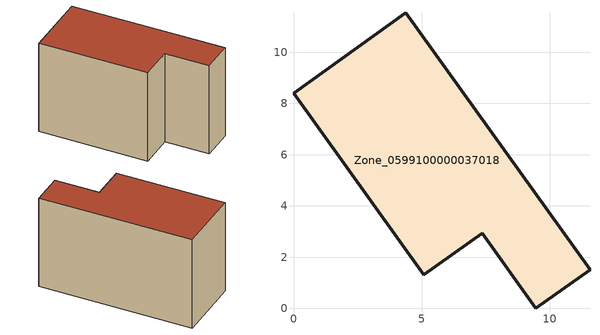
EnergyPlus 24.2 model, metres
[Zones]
Zone_0599100000037018
 floor ground (C_G): 0,8.41 4.39,11.55 11.58,1.51 9.47,0 7.37,2.93 5.09,1.3 z0
 wall outside (C_F): 4.39,11.55 0,8.41 5.09,1.3 7.37,2.93 9.47,0 11.58,1.51 4.39,11.55 z0:7.66
 roof outside (C_R): 11.58,1.51 4.39,11.55 0,8.41 5.09,1.3 7.37,2.93 9.47,0 z7.66
[BUILDING]
Pand.0599100000037018: North Axis=0; Terrain=City; Loads Convergence Tolerance Value=0.04; Temperature Convergence Tolerance Value=0.4; Solar Distribution=FullExterior; Maximum Number of Warmup Days=25; Minimum Number of Warmup Days=1
[Site:Location]
Rotterdam.The.Hague.AP_ZH_NLD Design_Conditions: Latitude=51.96; Longitude=4.45; Time Zone=1; Elevation=-4.5
[SITE:GROUNDTEMPERATURE:BUILDINGSURFACE]
18, 18, 18, 18, 18, 18, 18, 18, 18, 18, 18, 18
[MATERIAL] Thermal Absorptance=0.9; Solar Absorptance=0.7; Visible Absorptance=0.7
Name | Roughness | Thickness | Conductivity | Density | Specific Heat
G.TI.1975-1991 | MediumSmooth | 0.15 | 0.288461 | 540 | 1210
F.TI.1975-1991 | Rough | 0.3 | 0.230769 | 1920 | 840
R.TI.1975-1991 | MediumRough | 0.2 | 0.153846 | 1500 | 1000
[CONSTRUCTION]
C_G: G.TI.1975-1991
C_F: F.TI.1975-1991
C_R: R.TI.1975-1991
[ZONE]
Zone_0599100000037018: Type=1; Multiplier=1; Ceiling Height=Autocalculate; Volume=Autocalculate; Floor Area=autocalculate; Part of Total Floor Area=Yes
[ZONEINFILTRATION:DESIGNFLOWRATE]
Infil_Zone_0599100000037018: Zone or ZoneList or Space or SpaceList=Zone_0599100000037018; Schedule=AlwaysOn; Design Flow Rate Calculation Method=Flow/Area; Flow Rate per Floor Area=0.003; Constant Term Coefficient=1; Temperature Term Coefficient=0; Velocity Term Coefficient=0; Velocity Squared Term Coefficient=0
[HVACTEMPLATE:ZONE:IDEALLOADSAIRSYSTEM]
Zone_0599100000037018: Maximum Heating Supply Air Temperature=50; Minimum Cooling Supply Air Temperature=13; Maximum Heating Supply Air Humidity Ratio=0.0156; Minimum Cooling Supply Air Humidity Ratio=0.0077; Heating Limit=NoLimit; Cooling Limit=NoLimit; Dehumidification Control Type=ConstantSensibleHeatRatio; Cooling Sensible Heat Ratio=0.7; Dehumidification Setpoint=60; Humidification Control Type=None; Humidification Setpoint=30; Outdoor Air Method=None; Outdoor Air Flow Rate per Person=0.00944; Outdoor Air Flow Rate per Zone Floor Area=0; Outdoor Air Flow Rate per Zone=0; Demand Controlled Ventilation Type=None; Outdoor Air Economizer Type=NoEconomizer; Heat Recovery Type=None; Sensible Heat Recovery Effectiveness=0.7; Latent Heat Recovery Effectiveness=0.65
[ZONECONTROL:THERMOSTAT]
ThermostatControl_Zone_0599100000037018: Zone or ZoneList=Zone_0599100000037018; Control Type Schedule=DualSetpointControlType; Control 1=Thermostat_Zone_0599100000037018; Temperature Difference Between Cutout And Setpoint=0
[THERMOSTATSETPOINT:DUALSETPOINT]
Thermostat_Zone_0599100000037018: Heating Setpoint Temperature Schedule=HeatingSetpoint_Zone_0599100000037018; Cooling Setpoint Temperature Schedule=CoolingSetpoint_Zone_0599100000037018
[SCHEDULE:COMPACT]
HeatingSetpoint_Zone_0599100000037018: Through: 12/31, For: AllDays, Until: 24:00, 21
CoolingSetpoint_Zone_0599100000037018: Through: 12/31, For: AllDays, Until: 24:00, 24
DualSetpointControlType: Through: 12/31, For: AllDays, Until: 24:00, 4
AlwaysOn: Through: 12/31, For: AllDays, Until: 24:00, 1
